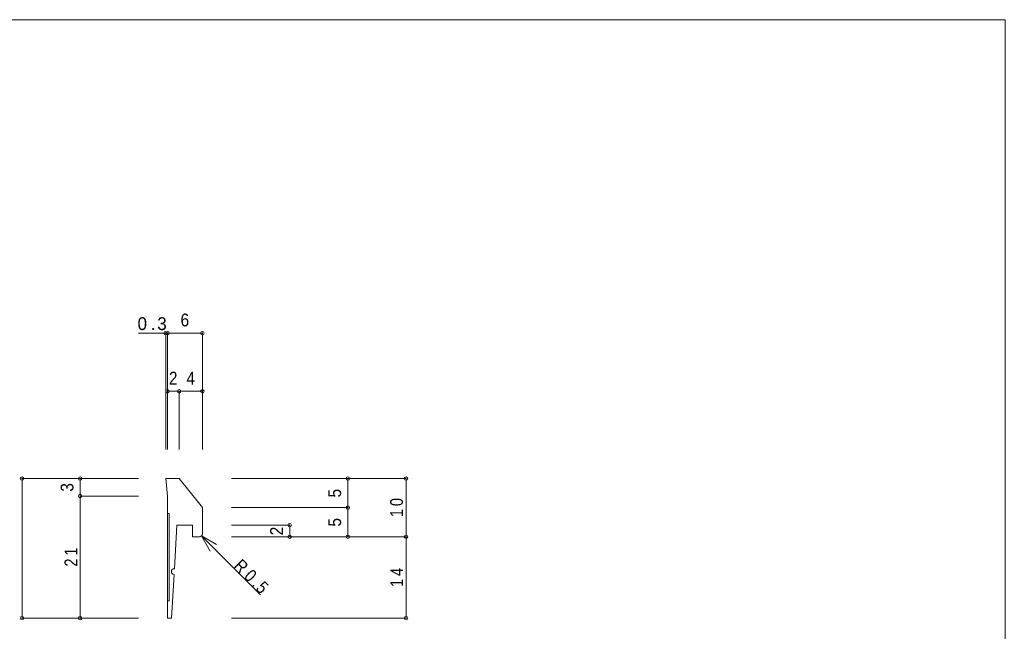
# Model space of a CAD drawing. Units: millimetres on the paper. Extents: x -141 to 141, y -98 to 98.
# Drawn here: x -28.4 to 141, y -7.6 to 97.5 of the extents above; entities that cross this region are included whole.
import ezdxf
from ezdxf.enums import TextEntityAlignment as Align

# ---------------------------------------------------------------- set-up
doc = ezdxf.new("R2010")
doc.units = ezdxf.units.MM
doc.header["$PDMODE"] = 32
doc.header["$PDSIZE"] = 0.6
for name, color, linetype, lineweight in [('0-0_ＫＢ製品', 2, 'Continuous', 9), ('0-2_ハッチ', 7, 'Continuous', 9), ('0-3_寸法', 4, 'Continuous', 9), ('0-4_引出線字', 4, 'Continuous', 9), ('F-0_図面枠', 5, 'Continuous', 9)]:
    doc.layers.add(name, color=color, linetype=linetype, lineweight=lineweight)
doc.layers.add('0-5_文字', color=7, linetype='Continuous')
doc.styles.add('HGｺﾞｼｯｸM', font='')
doc.styles.get('HGｺﾞｼｯｸM').set_extended_font_data('HGｺﾞｼｯｸM')

msp = doc.modelspace()

# ---------------------------------------------------------------- linework, layer by layer
at = {"layer": '0-0_ＫＢ製品'}
for p, q in [((-3, 15.626), (-3.3, 18.626)), ((-1, 18.626), (-3.3, 18.626)), ((-1, 18.626), (3, 13.626)), ((-3, 15.626), (-3, -5.374)), ((3, 9.126), (3, 13.626)), ((-1.386, 10.626), (-1.814, 3.122)), ((-1.871, 2.14), (-2.3, -5.374)), ((-3, -5.374), (-2.3, -5.374))]:
    msp.add_line(p, q, dxfattribs=at)
msp.add_lwpolyline([(2.5, 8.626), (1.3, 8.626), (1.3, 10.626), (-1.386, 10.626)], dxfattribs=at)
for centre, radius, start, end in [((2.5, 9.126), 0.5, 270, 0), ((-1.843, 2.631), 0.492, 86.72951, 266.72951)]:
    msp.add_arc(centre, radius, start, end, dxfattribs=at)
at = {"layer": '0-2_ハッチ'}
for p, q in [((-3, 12.626), (-2.7, 12.626)), ((-2.7, 12.626), (-2.7, -2.374)), ((-3, -2.374), (-2.7, -2.374))]:
    msp.add_line(p, q, dxfattribs=at)
at = {"layer": '0-3_寸法'}
for p, q in [((-3, 43.626), (-8, 43.626)), ((-3.3, 43.626), (-3.3, 23.626)), ((3, 43.626), (-3, 43.626)), ((-3, 43.626), (-3, 33.626)), ((3, 43.626), (3, 33.626)), ((-1, 33.626), (-3, 33.626)), ((-3, 33.626), (-3, 23.626)), ((3, 33.626), (-1, 33.626)), ((-1, 33.626), (-1, 23.626)), ((3, 33.626), (3, 23.626)), ((-28, 18.626), (-28, -5.374)), ((-28, 18.626), (-18, 18.626)), ((-18, 18.626), (-18, 15.626)), ((-18, 18.626), (-8, 18.626)), ((28, 18.626), (8, 18.626)), ((28, 18.626), (28, 13.626)), ((38, 18.626), (28, 18.626)), ((38, 18.626), (38, 8.626)), ((-18, 15.626), (-8, 15.626)), ((-18, 15.626), (-18, -5.374)), ((28, 13.626), (8, 13.626)), ((28, 13.626), (28, 8.626)), ((18, 10.626), (8, 10.626)), ((18, 8.626), (18, 10.626)), ((18, 8.626), (8, 8.626)), ((28, 8.626), (18, 8.626)), ((38, 8.626), (28, 8.626)), ((38, 8.626), (38, -5.374)), ((-28, -5.374), (-18, -5.374)), ((-18, -5.374), (-8, -5.374)), ((38, -5.374), (8, -5.374))]:
    msp.add_line(p, q, dxfattribs=at)
for p in [(-3.3, 43.626), (-3, 43.626), (3, 43.626), (-3, 33.626), (-1, 33.626), (3, 33.626), (-28, 18.626), (-18, 18.626), (28, 18.626), (38, 18.626), (-18, 15.626), (28, 13.626), (18, 10.626), (18, 8.626), (28, 8.626), (38, 8.626), (-28, -5.374), (-18, -5.374), (38, -5.374)]:
    msp.add_point(p, dxfattribs=at)
at = {"layer": '0-4_引出線字'}
for q in [(5.452, 7.272), (4.354, 6.174), (13, -1.374)]:
    msp.add_line((2.854, 8.772), q, dxfattribs=at)
at = {"layer": 'F-0_図面枠'}
for p, q in [((-141, 97.5), (141, 97.5)), ((141, 97.5), (141, -97.5))]:
    msp.add_line(p, q, dxfattribs=at)

# ---------------------------------------------------------------- texts
at = {"layer": '0-3_寸法', "color": 7, "style": 'HGｺﾞｼｯｸM', "width": 0.9}
for s, p in [('6', (-0.75, 44.126)), ('2', (-2.75, 34.126)), ('4', (0.25, 34.126))]:
    msp.add_text(s, height=2.199, dxfattribs=at).set_placement(p, align=Align.BOTTOM_LEFT)
for s, p in [('3', (-18.5, 16.376)), ('5', (27.5, 15.376)), ('2', (17.5, 8.876)), ('5', (27.5, 10.376))]:
    msp.add_text(s, height=2.199, rotation=90, dxfattribs=at).set_placement(p, align=Align.BOTTOM_LEFT)
at = {"layer": '0-3_寸法', "color": 7, "insert": (-8.15, 44.126), "char_height": 2.199, "attachment_point": 7, "style": 'HGｺﾞｼｯｸM'}
msp.add_mtext('\\T1.38;0.3', dxfattribs=at)
at = {"layer": '0-3_寸法', "color": 7, "char_height": 2.199, "attachment_point": 7, "rotation": 90, "style": 'HGｺﾞｼｯｸM'}
for s, insert in [('\\T1.36;\\W0.85;10', (37.5, 12.001)), ('\\T1.36;\\W0.85;21', (-18.5, 3.501)), ('\\T1.36;\\W0.85;14', (37.5, 0.001))]:
    msp.add_mtext(s, dxfattribs=dict(at, insert=insert))
at = {"layer": '0-5_文字', "insert": (8.227, 3.399), "char_height": 2.199, "attachment_point": 7, "rotation": 315, "style": 'HGｺﾞｼｯｸM'}
msp.add_mtext('\\T1.38;\\W0.85;R0.5', dxfattribs=at)

doc.saveas('drawing.dxf')
